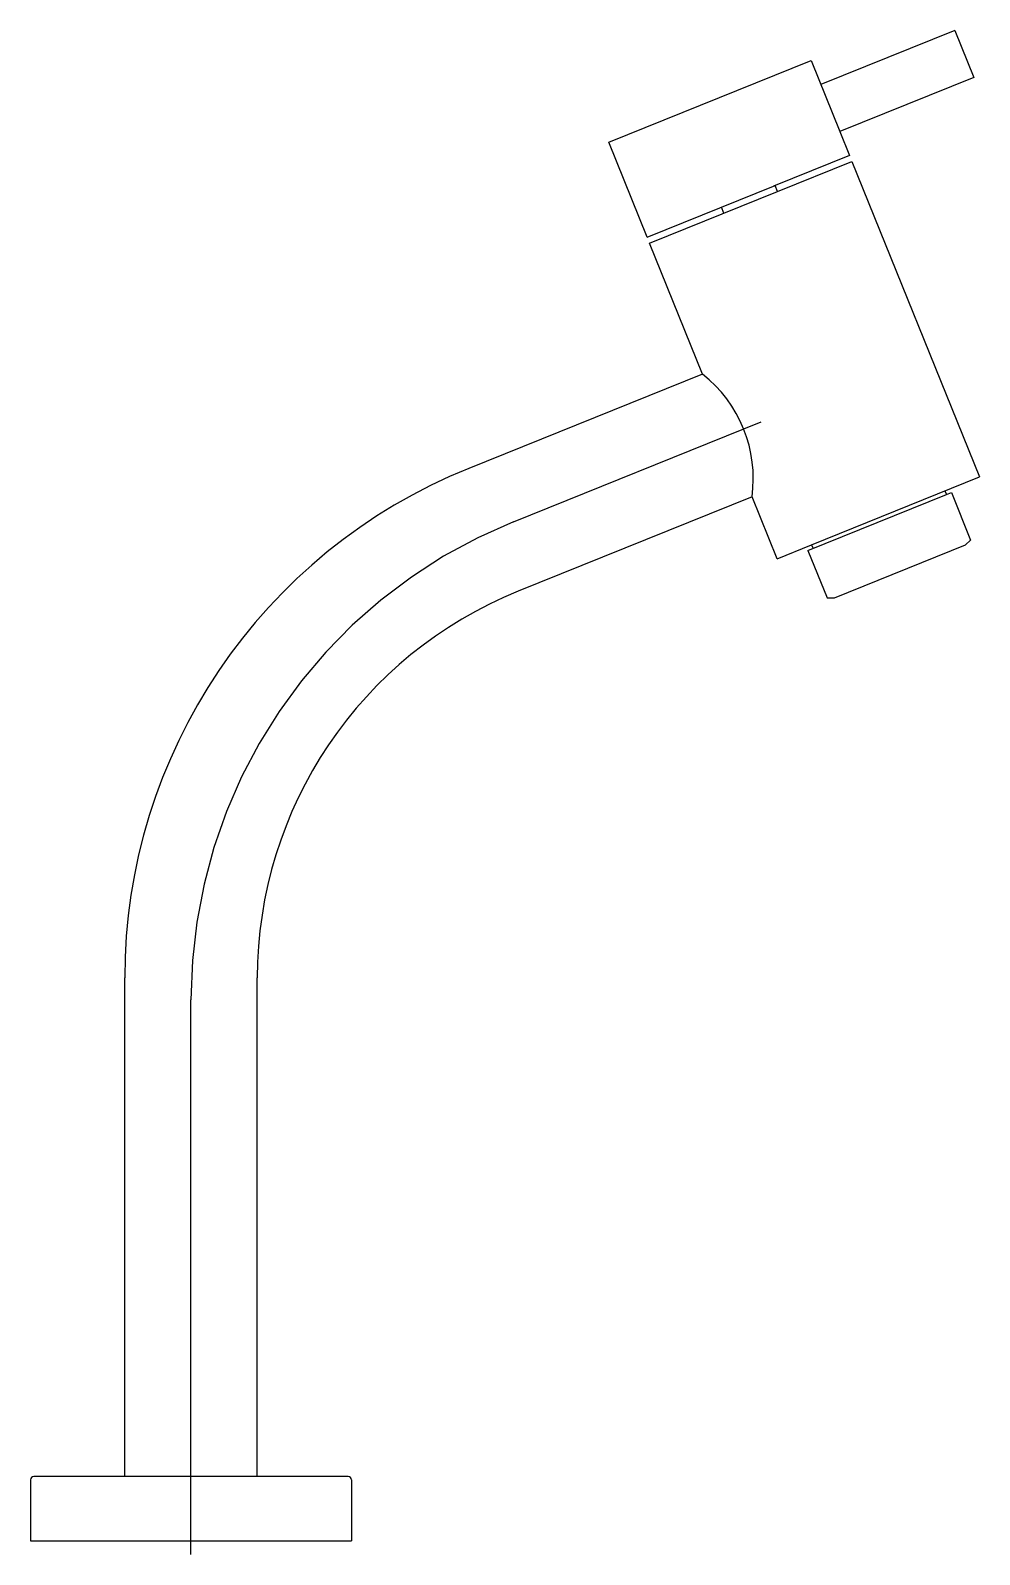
# Model space of a CAD drawing. Extents: x 4.561 to 4.709, y 10.527 to 10.765.
import ezdxf

# ---------------------------------------------------------------- set-up
doc = ezdxf.new("R2010")
doc.units = 0
doc.header["$LTSCALE"] = 0.2
doc.header["$MEASUREMENT"] = 0
doc.linetypes.add('AXES', pattern=[0.54, 0.3, -0.08, 0.08, -0.08])
doc.linetypes.add('CONTINU', pattern=[0])
doc.layers.get('0').update_dxf_attribs({"linetype": 'CONTINUOUS'})
doc.layers.add('DECA_EIXOS', color=5, linetype='AXES')

msp = doc.modelspace()

# ---------------------------------------------------------------- linework, layer by layer
at = {"linetype": 'CONTINU'}
for points in [[(4.70521, 10.76453), (4.68435, 10.7561)], [(4.70521, 10.76453), (4.70817, 10.75721)], [(4.65131, 10.7471), (4.68284, 10.75984)], [(4.68284, 10.75984), (4.68731, 10.74878)], [(4.70817, 10.75721), (4.68731, 10.74878)], [(4.68731, 10.74878), (4.68882, 10.74504)], [(4.65729, 10.7323), (4.65131, 10.7471)], [(4.68882, 10.74504), (4.67699, 10.74026)], [(4.6776, 10.73943), (4.68919, 10.74411)], [(4.68919, 10.74411), (4.70906, 10.69495)], [(4.65729, 10.7323), (4.67722, 10.74035)], [(4.65766, 10.73137), (4.6776, 10.73943)], [(4.6776, 10.73943), (4.67722, 10.74035)], [(4.66925, 10.73605), (4.66888, 10.73698)], [(4.6659, 10.71099), (4.65766, 10.73137)], [(4.6659, 10.71099), (4.62948, 10.69628)], [(4.6829, 10.68438), (4.70906, 10.69495)], [(4.67363, 10.69184), (4.63721, 10.67713)], [(4.67752, 10.68221), (4.67363, 10.69184)], [(4.68234, 10.6835), (4.7039, 10.69222)], [(4.70367, 10.69277), (4.7039, 10.69222)], [(4.7039, 10.69222), (4.70469, 10.69253)], [(4.70469, 10.69253), (4.70768, 10.68511)], [(4.67752, 10.68221), (4.6829, 10.68438)], [(4.6829, 10.68438), (4.68313, 10.68382)], [(4.68646, 10.67611), (4.70686, 10.68435)], [(4.70686, 10.68435), (4.70768, 10.68511)], [(4.68234, 10.6835), (4.68534, 10.67609)], [(4.68534, 10.67609), (4.68646, 10.67611)], [(4.5759, 10.53914), (4.5759, 10.61686)], [(4.59655, 10.53914), (4.59655, 10.61686)], [(4.61072, 10.53914), (4.56172, 10.53914)], [(4.56122, 10.53864), (4.56122, 10.52914)], [(4.61122, 10.53864), (4.61122, 10.52914)], [(4.56122, 10.52914), (4.61122, 10.52914)]]:
    msp.add_lwpolyline(points, dxfattribs=at)
at = {"linetype": 'CONTINUOUS'}
msp.add_lwpolyline([(4.67363, 10.69184, 0.266444), (4.6659, 10.71099)], format="xyb", dxfattribs=at)
at = {"linetype": 'CONTINU'}
for points in [[(4.62948, 10.69628, 0.305802), (4.5759, 10.61686)], [(4.63721, 10.67713, 0.305784), (4.59655, 10.61686)], [(4.56172, 10.53914, 0.414935), (4.56122, 10.53864)], [(4.61122, 10.53864, 0.414212), (4.61072, 10.53914)]]:
    msp.add_lwpolyline(points, format="xyb", dxfattribs=at)
at = {"layer": 'DECA_EIXOS'}
for points in [[(4.63646, 10.68796), (4.67503, 10.70354)], [(4.58622, 10.527), (4.58622, 10.61348)]]:
    msp.add_lwpolyline(points, dxfattribs=at)
msp.add_lwpolyline([(4.63646, 10.68796, 0.305731), (4.58622, 10.61348)], format="xyb", dxfattribs=at)

doc.saveas('drawing.dxf')
